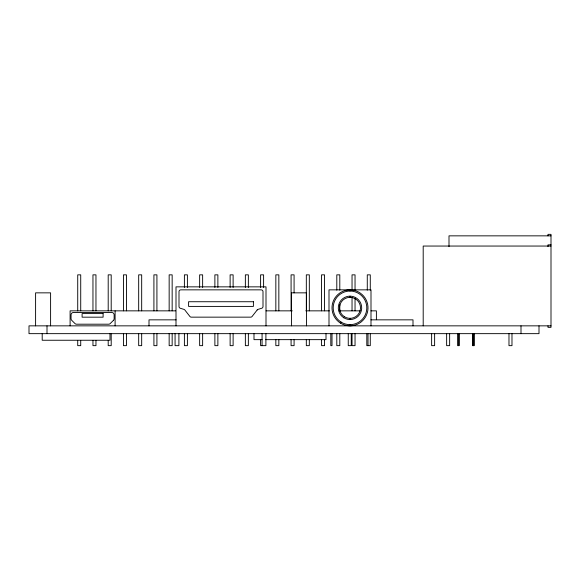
<?xml version="1.0" encoding="UTF-8"?>
<svg xmlns="http://www.w3.org/2000/svg" width="580" height="580" viewBox="0 0 580 580"><rect width="100%" height="100%" fill="white"/><g stroke="black" fill="none" stroke-linecap="round" stroke-linejoin="round"><path stroke-width="0.87" d="M551 235.85L449 235.85L449 246.652M551 244.847L547.999 244.847L547.999 246.652M551 246.05L423.197 246.05L423.197 325.851M175.609 310.851L70.1 310.851L70.1 325.851M266.06 310.851L292.284 310.851M305.856 310.851L329.368 310.851M339.314 310.851L360.122 310.851M370.975 310.851L376.398 310.851L376.398 319.674M176.095 319.848L149.002 319.848L149.002 325.851M370.946 319.848L413.003 319.848L413.003 325.851M551 325.851L29 325.851L29 333.652L539.001 333.652L539.001 325.851M262.102 339.648L253.996 339.648L253.996 333.652M265.698 339.648L326.004 339.648L326.004 333.652M547.999 235.85L547.999 234.349L551 234.349L551 327.352L547.999 327.352L547.999 325.851M521 325.851L521 333.652M511.98 333.652L511.98 345.651L508.979 345.651L508.979 333.652M474.143 333.652L474.143 345.651L472.613 345.651L472.613 333.652M473.816 333.652L473.816 345.651M472.939 333.652L472.939 345.651M459.142 333.652L459.142 345.651L457.613 345.651L457.613 333.652M458.816 333.652L458.816 345.651M449.638 333.652L449.638 345.651L446.636 345.651L446.636 333.652M434.623 333.652L434.623 345.651L431.622 345.651L431.622 333.652M370.997 325.851L370.997 289.848L328.998 289.848L328.998 325.851M370.279 290.152L370.279 274.848L367.278 274.848L367.278 290.152M370.279 333.652L370.279 345.651L366.806 345.651L366.806 333.652M368.01 333.652L368.01 345.651M355.04 290.152L355.04 274.848L352.038 274.848L352.038 290.152M355.04 298.25L355.04 310.851M355.04 333.652L355.04 345.651L352.038 345.651L352.038 333.652M352.038 297.351L352.038 310.851M351.248 333.652L351.248 345.651L348.254 345.651L348.254 333.652M350.001 289.862L350.001 291.051M350.001 296.148L350.001 297.337M350.001 318.362L350.001 319.551M350.001 324.648L350.001 325.837M339.8 290.152L339.8 274.848L336.799 274.848L336.799 290.152M339.8 304.551L339.8 310.851M339.8 333.652L339.8 345.651L336.799 345.651L336.799 333.652M332.006 333.652L332.006 345.651L330.81 345.651L330.81 333.652M324.561 310.851L324.561 274.848L321.559 274.848L321.559 310.851M324.561 339.648L324.561 345.651L321.559 345.651L321.559 339.648M309.321 310.851L309.321 274.848L306.32 274.848L306.32 310.851M309.321 339.648L309.321 345.651L306.32 345.651L306.32 339.648M306.501 325.851L306.501 292.849L291.501 292.849L291.501 325.851M294.082 292.849L294.082 274.848L291.08 274.848L291.08 310.851M294.082 339.648L294.082 345.651L291.08 345.651L291.08 339.648M278.842 310.851L278.842 274.848L275.841 274.848L275.841 310.851M278.842 339.648L278.842 345.651L275.841 345.651L275.841 339.648M266.002 325.851L266.002 286.853L176.001 286.853L176.001 325.851M265.901 333.652L265.901 345.651L260.601 345.651L260.601 339.648M263.603 287.448L263.603 274.848L260.601 274.848L260.601 287.448M262.073 333.652L262.073 345.651M248.363 287.448L248.363 274.848L245.362 274.848L245.362 287.448M248.363 333.652L248.363 345.651L245.362 345.651L245.362 333.652M233.117 287.448L233.117 274.848L230.122 274.848L230.122 287.448M233.117 333.652L233.117 345.651L230.122 345.651L230.122 333.652M217.877 287.448L217.877 274.848L214.883 274.848L214.883 287.448M217.877 333.652L217.877 345.651L214.883 345.651L214.883 333.652M202.637 287.448L202.637 274.848L199.643 274.848L199.643 287.448M202.637 333.652L202.637 345.651L199.643 345.651L199.643 333.652M187.398 287.448L187.398 274.848L184.397 274.848L184.397 287.448M187.398 333.652L187.398 345.651L184.397 345.651L184.397 333.652M178.901 333.652L178.901 345.651L175.073 345.651L175.073 333.652M172.159 310.851L172.159 274.848L169.157 274.848L169.157 310.851M172.159 333.652L172.159 345.651L169.157 345.651L169.157 333.652M156.919 310.851L156.919 274.848L153.917 274.848L153.917 310.851M156.919 333.652L156.919 345.651L153.917 345.651L153.917 333.652M141.679 310.851L141.679 274.848L138.678 274.848L138.678 310.851M141.679 333.652L141.679 345.651L138.678 345.651L138.678 333.652M126.44 310.851L126.44 274.848L123.438 274.848L123.438 310.851M126.44 333.652L126.44 345.651L123.438 345.651L123.438 333.652M115.101 310.851L115.101 325.851M111.2 310.851L111.2 274.848L108.199 274.848L108.199 310.851M111.2 333.652L111.2 345.651L108.199 345.651L108.199 340.511M109.997 333.652L109.997 340.25L42.202 340.25L42.202 333.652M95.961 310.851L95.961 274.848L92.959 274.848L92.959 310.851M95.961 340.511L95.961 345.651L92.959 345.651L92.959 340.511M80.722 310.851L80.722 274.848L77.72 274.848L77.72 310.851M80.722 340.511L80.722 345.651L77.72 345.651L77.72 340.511M50.598 325.851L50.598 292.849L35.597 292.849L35.597 325.851M47.002 325.851L47.002 333.652M257.172 309.988L252.104 316.462A1.798 1.798 0 0 1 250.683 317.151L191.313 317.151A1.798 1.798 0 0 1 189.899 316.462L184.832 309.988A1.798 1.798 0 0 0 183.94 309.379L180.271 308.248A1.798 1.798 0 0 1 179.002 306.53L179.002 291.653A1.798 1.798 0 0 1 180.8 289.848L261.203 289.848A1.798 1.798 0 0 1 263.001 291.653L263.001 306.53A1.798 1.798 0 0 1 261.732 308.248L258.056 309.379A1.798 1.798 0 0 0 257.172 309.988M113.455 320.334L110.272 323.517A2.335 2.335 0 0 1 108.619 324.198L76.582 324.198A2.335 2.335 0 0 1 74.929 323.517L71.746 320.334A2.335 2.335 0 0 1 71.057 318.681L71.057 314.839A2.342 2.342 0 0 1 73.399 312.497L111.802 312.497A2.342 2.342 0 0 1 114.137 314.839L114.137 318.681A2.335 2.335 0 0 1 113.455 320.334M253.402 301.731L188.601 301.731L188.601 306.407L253.402 306.407L253.402 301.731M103.102 313.577L82.099 313.577L82.099 317.18L103.102 317.18L103.102 313.577M340.438 323.096A18.002 18.002 0 0 0 367.988 308.509A18.002 18.002 0 0 0 341.576 291.943A18.002 18.002 0 0 0 340.438 323.096M341.076 322.081A16.798 16.798 0 0 0 366.792 308.466A16.798 16.798 0 0 0 342.135 293.001A16.798 16.798 0 0 0 341.076 322.081M344.418 316.745A10.498 10.498 0 0 0 360.492 308.234A10.498 10.498 0 0 0 345.086 298.57A10.498 10.498 0 0 0 344.418 316.745M343.781 317.76A11.701 11.701 0 0 0 361.695 308.277A11.701 11.701 0 0 0 344.527 297.511A11.701 11.701 0 0 0 343.781 317.76"/></g></svg>
